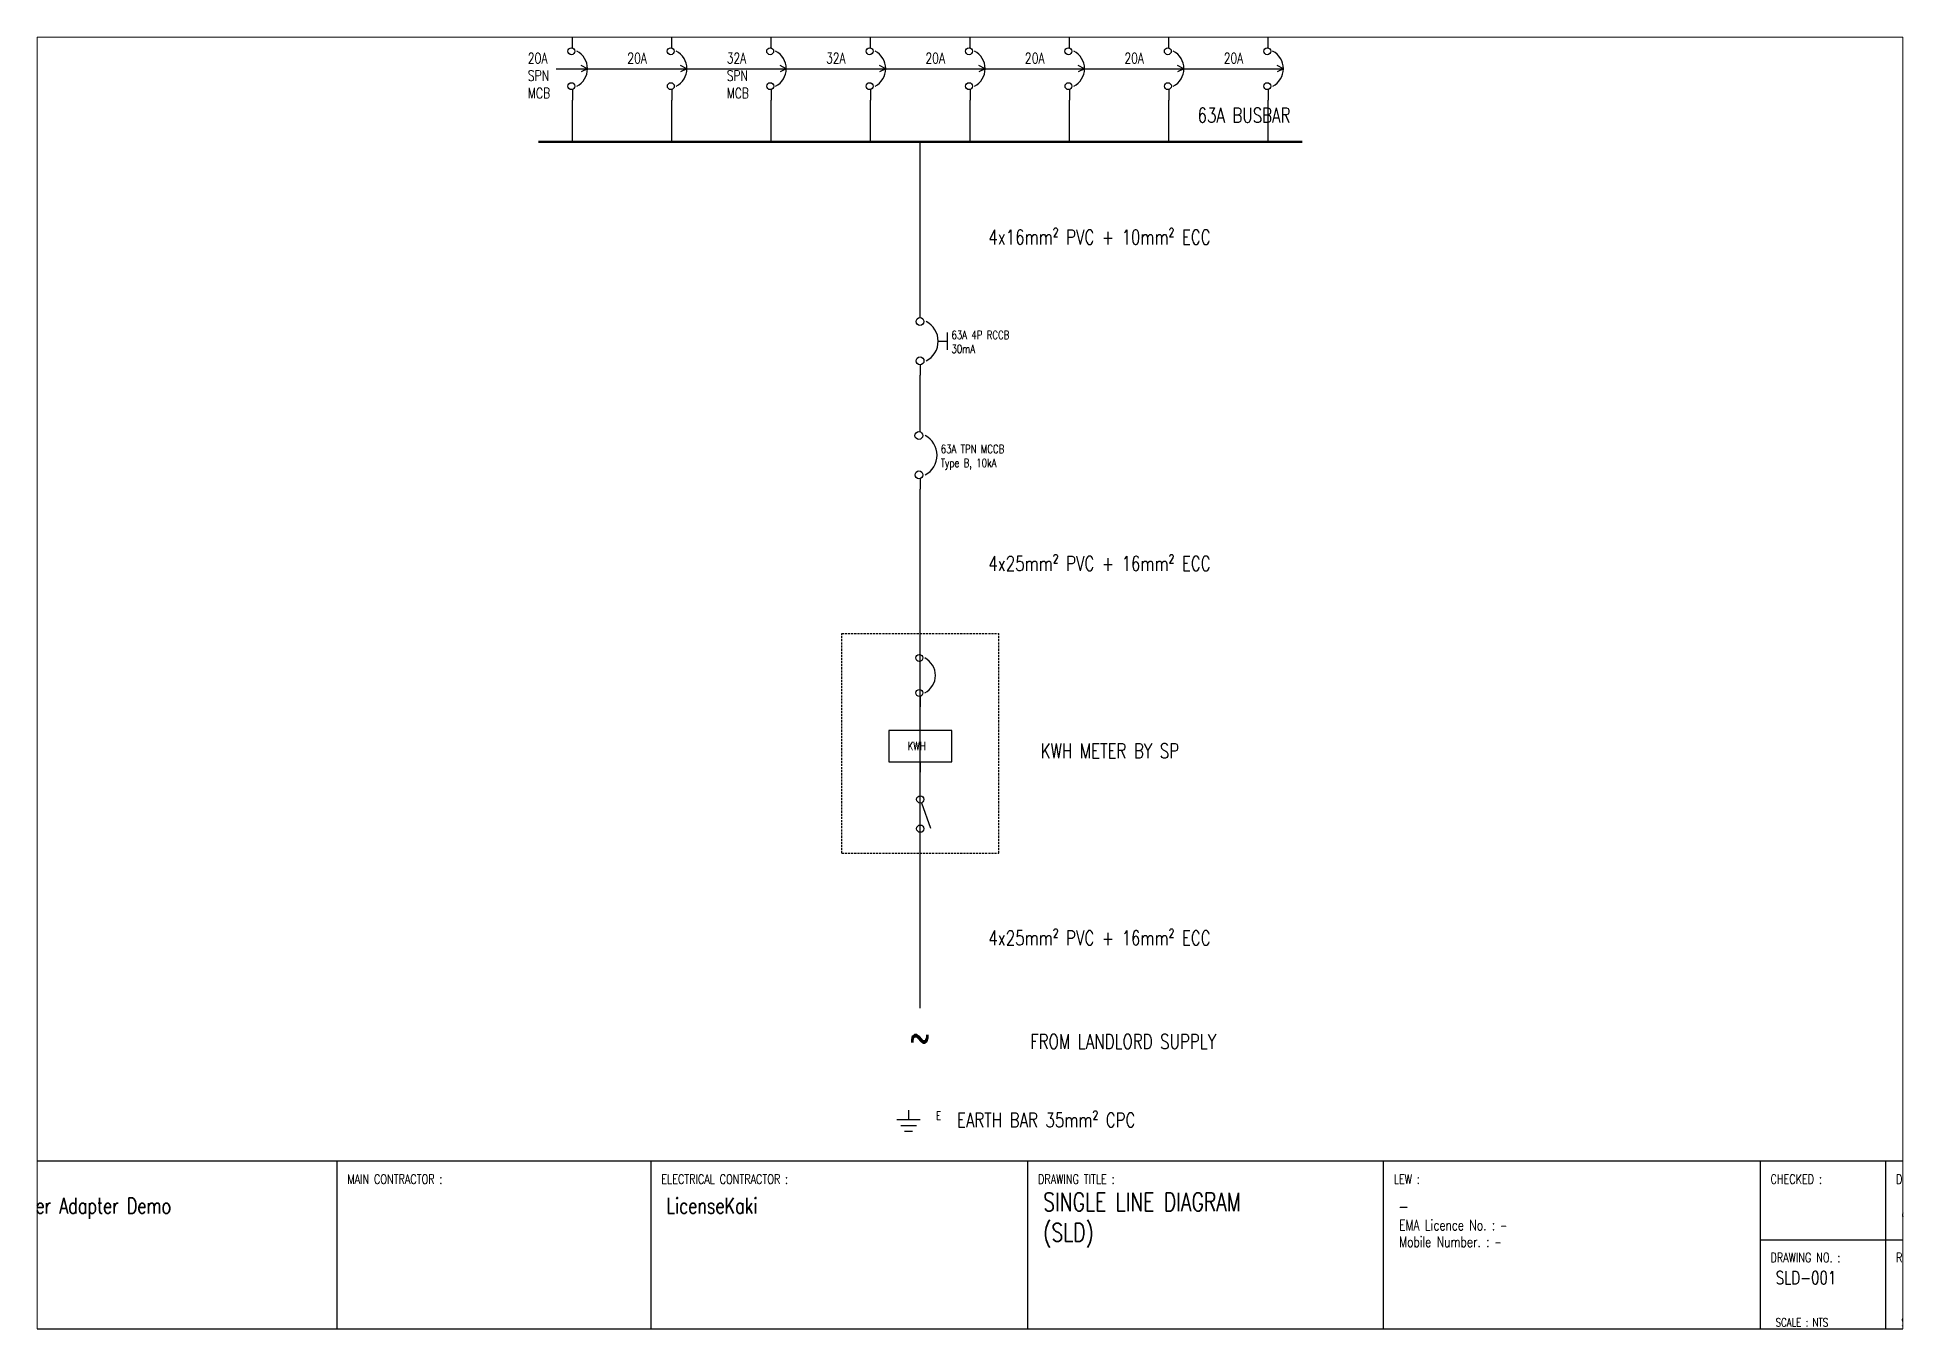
# Paper-space layout 'Layout1' of a CAD drawing. Header units: millimetres. Extents: x 10 to 410, y 10 to 287.
# The model-space entities are those that its viewports show. They can reach past a viewport. Long polylines and large blocks are cut down to what shows.
import ezdxf

# ---------------------------------------------------------------- set-up
doc = ezdxf.new("R2010")
doc.units = ezdxf.units.MM
doc.linetypes.add('DASHED', pattern=[0.75, 0.5, -0.25])
for name, color, linetype, lineweight in [('E-SLD-FRAME', 8, 'Continuous', 25), ('SLD', 2, 'Continuous', 25), ('SLD-LINE', 7, 'Continuous', 25), ('SLD-TXT', 7, 'Continuous', 25), ('TXT', 7, 'Continuous', 25)]:
    doc.layers.add(name, color=color, linetype=linetype, lineweight=lineweight)
doc.styles.add('SLD-TXT', font='romans.shx', dxfattribs={"width": 0.75})

msp = doc.modelspace()

# ---------------------------------------------------------------- linework, layer by layer
at = {"layer": 'E-SLD-FRAME'}
msp.add_lwpolyline([(10, 10), (410, 10), (410, 287), (10, 287)], close=True, dxfattribs=at)
at = {"layer": 'SLD'}
for p, q in [((131.89, 250.9), (137.89, 250.9)), ((137.89, 250.9), (136.69, 251.5)), ((137.89, 250.9), (136.69, 250.3)), ((137.89, 250.9), (156.89, 250.9)), ((156.89, 250.9), (155.69, 251.5)), ((156.89, 250.9), (155.69, 250.3)), ((156.89, 250.9), (213.89, 250.9)), ((169.89, 250.9), (175.89, 250.9)), ((175.89, 250.9), (174.69, 251.5)), ((175.89, 250.9), (174.69, 250.3)), ((175.89, 250.9), (194.89, 250.9)), ((194.89, 250.9), (193.69, 251.5)), ((194.89, 250.9), (193.69, 250.3)), ((213.89, 250.9), (212.69, 251.5)), ((213.89, 250.9), (212.69, 250.3)), ((213.89, 250.9), (232.89, 250.9)), ((232.89, 250.9), (231.69, 251.5)), ((232.89, 250.9), (231.69, 250.3)), ((232.89, 250.9), (251.89, 250.9)), ((251.89, 250.9), (250.69, 251.5)), ((251.89, 250.9), (250.69, 250.3)), ((251.89, 250.9), (270.89, 250.9)), ((270.89, 250.9), (269.69, 251.5)), ((270.89, 250.9), (269.69, 250.3)), ((206.73, 197.16), (206.73, 200.44)), ((204.92, 198.8), (206.73, 198.8)), ((197, 50), (201.5, 50)), ((199.25, 51.8), (199.25, 50)), ((197.75, 48.88), (200.75, 48.88)), ((198.5, 47.75), (200, 47.75))]:
    msp.add_line(p, q, dxfattribs=at)
msp.add_lwpolyline([(195.5, 118.4), (207.5, 118.4), (207.5, 124.4), (195.5, 124.4)], close=True, dxfattribs=at)
msp.add_lwpolyline([(201.73, 110.54), (203.47, 105.69)], dxfattribs=at)
for centre, radius in [((134.81, 254.24), 0.662), ((153.81, 254.24), 0.662), ((172.81, 254.24), 0.662), ((191.81, 254.24), 0.662), ((210.81, 254.24), 0.662), ((229.81, 254.24), 0.662), ((248.81, 254.24), 0.662), ((267.81, 254.24), 0.662), ((134.82, 247.56), 0.662), ((153.82, 247.56), 0.662), ((172.82, 247.56), 0.662), ((191.82, 247.56), 0.662), ((210.82, 247.56), 0.662), ((229.82, 247.56), 0.662), ((248.82, 247.56), 0.662), ((267.82, 247.56), 0.662), ((201.44, 202.56), 0.745), ((201.46, 195.04), 0.745), ((201.23, 180.76), 0.745), ((201.25, 173.24), 0.745), ((201.31, 138.24), 0.662), ((201.32, 131.56), 0.662), ((201.5, 111.2), 0.699), ((201.5, 105.6), 0.699)]:
    msp.add_circle(centre, radius, dxfattribs=at)
for centre, radius in [((134.14, 250.9), 3.75), ((153.14, 250.9), 3.75), ((172.14, 250.9), 3.75), ((191.14, 250.9), 3.75), ((210.14, 250.9), 3.75), ((229.14, 250.9), 3.75), ((248.14, 250.9), 3.75), ((267.14, 250.9), 3.75), ((200.7, 198.8), 4.22), ((200.49, 177), 4.22), ((200.64, 134.9), 3.75)]:
    msp.add_arc(centre, radius, -62.8753, 62.8885, dxfattribs=at)
at = {"layer": 'SLD-LINE'}
for p, q in [((135, 254.9), (135, 256.9)), ((154, 254.9), (154, 256.9)), ((173, 254.9), (173, 256.9)), ((192, 254.9), (192, 256.9)), ((211, 254.9), (211, 256.9)), ((230, 254.9), (230, 256.9)), ((249, 254.9), (249, 256.9)), ((268, 254.9), (268, 256.9)), ((135, 246.9), (135, 244.9)), ((154, 246.9), (154, 244.9)), ((173, 246.9), (173, 244.9)), ((192, 246.9), (192, 244.9)), ((211, 246.9), (211, 244.9)), ((230, 246.9), (230, 244.9)), ((249, 246.9), (249, 244.9)), ((268, 246.9), (268, 244.9)), ((135, 236.9), (135, 244.9)), ((154, 236.9), (154, 244.9)), ((173, 236.9), (173, 244.9)), ((192, 236.9), (192, 244.9)), ((211, 236.9), (211, 244.9)), ((230, 236.9), (230, 244.9)), ((249, 236.9), (249, 244.9)), ((268, 236.9), (268, 244.9)), ((201.45, 205.3), (201.5, 236.9)), ((201.45, 203.3), (201.45, 205.3)), ((201.45, 194.3), (201.45, 192.3)), ((201.45, 183.5), (201.45, 192.3)), ((201.45, 181.5), (201.45, 183.5)), ((201.45, 172.5), (201.45, 170.5)), ((201.5, 71.3), (201.45, 170.5)), ((201.5, 138.9), (201.5, 140.9)), ((201.5, 130.9), (201.5, 128.9)), ((201.5, 124.4), (201.5, 126.4)), ((201.5, 118.4), (201.5, 116.4))]:
    msp.add_line(p, q, dxfattribs=at)
at = {"layer": 'SLD-LINE', "lineweight": 50}
msp.add_line((128.5, 236.9), (274.5, 236.9), dxfattribs=at)
at = {"layer": 'SLD-LINE', "linetype": 'DASHED'}
for p, q in [((186.5, 142.9), (216.5, 142.9)), ((186.5, 100.9), (186.5, 142.9)), ((216.5, 100.9), (216.5, 142.9)), ((186.5, 100.9), (216.5, 100.9))]:
    msp.add_line(p, q, dxfattribs=at)
at = {"layer": 'TXT'}
for p, q in [((90, 42), (90, 10)), ((150, 42), (150, 10)), ((222, 42), (222, 10)), ((290, 42), (290, 10)), ((362, 42), (362, 10)), ((386, 42), (386, 10)), ((362, 27), (410, 27))]:
    msp.add_line(p, q, dxfattribs=at)
msp.add_lwpolyline([(10, 10), (410, 10), (410, 42), (10, 42)], close=True, dxfattribs=at)

# ---------------------------------------------------------------- texts
at = {"layer": 'SLD-TXT', "style": 'SLD-TXT'}
for s, insert, char_height, attachment_point in [('20A\\PSPN\\PMCB', (126.5, 253.9), 2, 1), ('20A', (145.5, 253.9), 2, 1), ('32A\\PSPN\\PMCB', (164.5, 253.9), 2, 1), ('32A', (183.5, 253.9), 2, 1), ('20A', (202.5, 253.9), 2, 1), ('20A', (221.5, 253.9), 2, 1), ('20A', (240.5, 253.9), 2, 1), ('20A', (259.5, 253.9), 2, 1), ('63A BUSBAR', (254.5, 243.4), 2.8, 1), ('4x16mm² PVC + 10mm² ECC', (214.5, 220.1), 2.8, 1), ('63A 4P RCCB\\P30mA', (207.46, 200.8), 1.6, 1), ('63A TPN MCCB\\PType B, 10kA', (205.41, 179), 1.6, 1), ('4x25mm² PVC + 16mm² ECC', (214.5, 157.7), 2.8, 1), ('KWH', (199.1, 121.4), 1.6, 4), ('KWH METER BY SP', (224.5, 121.9), 2.8, 1), ('4x25mm² PVC + 16mm² ECC', (214.5, 86.1), 2.8, 1), ('~', (199.5, 68.3), 5, 1), ('FROM LANDLORD SUPPLY', (222.5, 66.3), 2.8, 1), ('E', (204.5, 51.55), 1.6, 1), ('EARTH BAR 35mm² CPC', (208.5, 51.3), 2.8, 1), ('MAIN CONTRACTOR :', (92, 39.5), 1.8, 1), ('ELECTRICAL CONTRACTOR :', (152, 39.5), 1.8, 1), ('DRAWING TITLE :', (224, 39.5), 1.8, 1), ('LEW :', (292, 39.5), 1.8, 1), ('CHECKED :', (364, 39.5), 1.8, 1), ('DATE :', (388, 39.5), 1.8, 1), ('SINGLE LINE DIAGRAM\\P(SLD)', (225, 36), 3.5, 1), ('CP-SAT Solver Adapter Demo', (13, 35), 3, 1), ('LicenseKaki', (153, 35), 3, 1), ('—', (293, 35), 3, 1), ('09 AUG 2026', (389, 33), 2.5, 1), ('EMA Licence No. : —', (293, 30.8), 2, 1), ('Mobile Number. : —', (293, 27.6), 2, 1), ('DRAWING NO. :', (364, 24.5), 1.8, 1), ('REV :', (388, 24.5), 1.8, 1), ('SLD-001', (365, 21), 2.5, 1), ('SCALE : NTS', (365, 12), 1.6, 1), ('SHEET : 1 OF 1', (389, 12), 1.6, 1)]:
    msp.add_mtext(s, dxfattribs=dict(at, insert=insert, char_height=char_height, attachment_point=attachment_point))

psp = doc.layouts.get("Layout1")

# ---------------------------------------------------------------- viewports
at = {"layer": 'VIEWPORTS'}
psp.add_viewport(center=(210, 148.5), size=(400, 277), view_center_point=(211, 133.45), view_height=246.9, dxfattribs=at)

doc.saveas('drawing.dxf')
